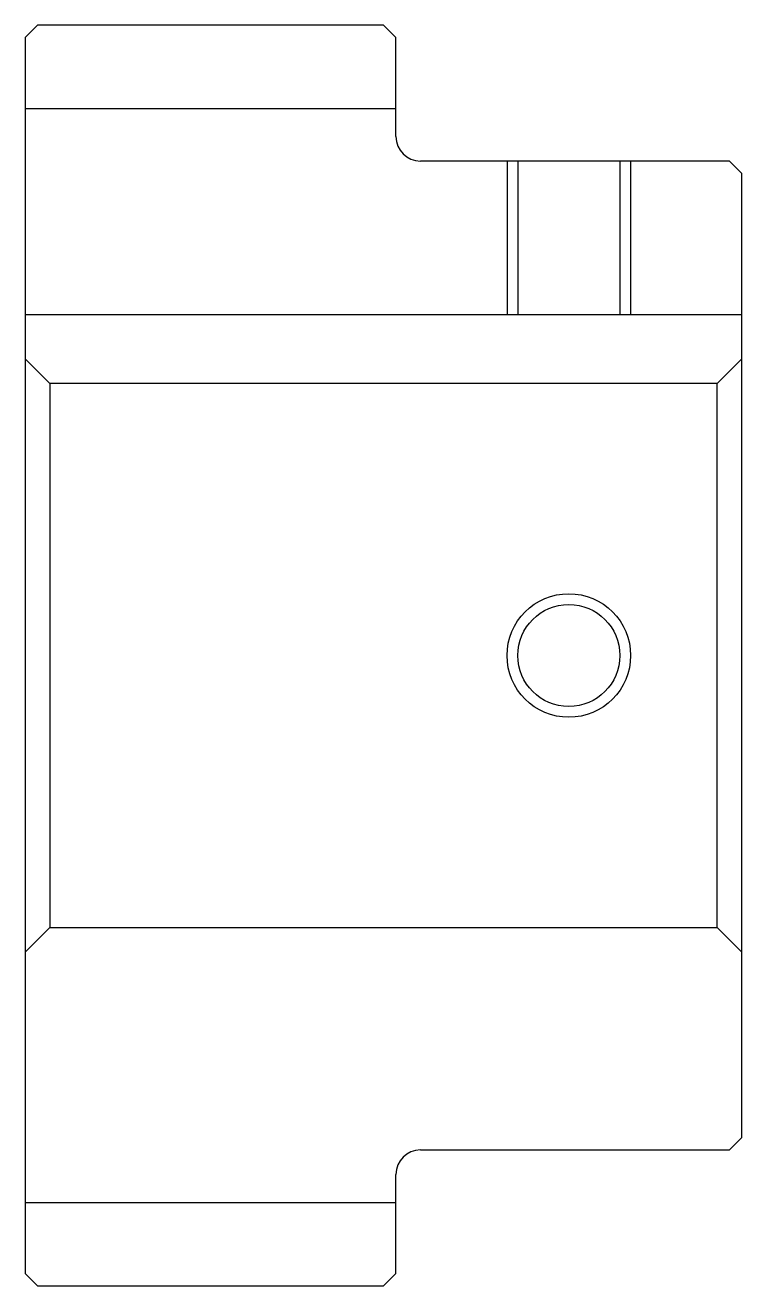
# Model space of a CAD drawing. Header units: metres. Extents: x 122 to 308, y 97 to 148.
# Drawn here: x 121.5 to 150.5, y 96.8 to 147.8 of the extents above.
import ezdxf

# ---------------------------------------------------------------- set-up
doc = ezdxf.new("R2010")
doc.units = ezdxf.units.M

msp = doc.modelspace()

# ---------------------------------------------------------------- linework, layer by layer
at = {"color": 4}
for p, q in [((121.5, 144.375), (136.5, 144.375)), ((121.5, 136.050003), (150.5, 136.050003)), ((149.5, 133.25), (150.5, 134.25)), ((122.5, 133.25), (122.5, 111.25)), ((149.5, 111.25), (150.5, 110.25)), ((121.5, 100.125), (136.5, 100.125))]:
    msp.add_line(p, q, dxfattribs=at)
for points in [[(136.5, 143.25), (136.5, 147.25), (136, 147.75), (122, 147.75), (121.5, 147.25), (121.5, 110.25)], [(137.5, 102.25), (150, 102.25), (150.5, 102.75), (150.5, 141.75), (150, 142.25), (137.5, 142.25)], [(141, 142.25), (141, 136.050003)], [(141.434998, 142.25), (141.434998, 136.050003)], [(145.565002, 142.25), (145.565002, 136.050003)], [(146, 142.25), (146, 136.050003)], [(121.5, 110.25), (122.5, 111.25), (149.5, 111.25), (149.5, 133.25), (122.5, 133.25), (121.5, 134.25)], [(121.5, 110.25), (121.5, 97.25), (122, 96.75), (136, 96.75), (136.5, 97.25), (136.5, 101.25)]]:
    msp.add_lwpolyline(points, dxfattribs=at)
at = {"color": 7}
msp.add_circle((143.5, 122.25), 2.5, dxfattribs=at)
at = {"color": 4}
msp.add_circle((143.5, 122.25), 2.065, dxfattribs=at)
for centre, start, end in [((137.5, 143.25), 180, 270), ((137.5, 101.25), 90, 180)]:
    msp.add_arc(centre, 1, start, end, dxfattribs=at)

doc.saveas('drawing.dxf')
